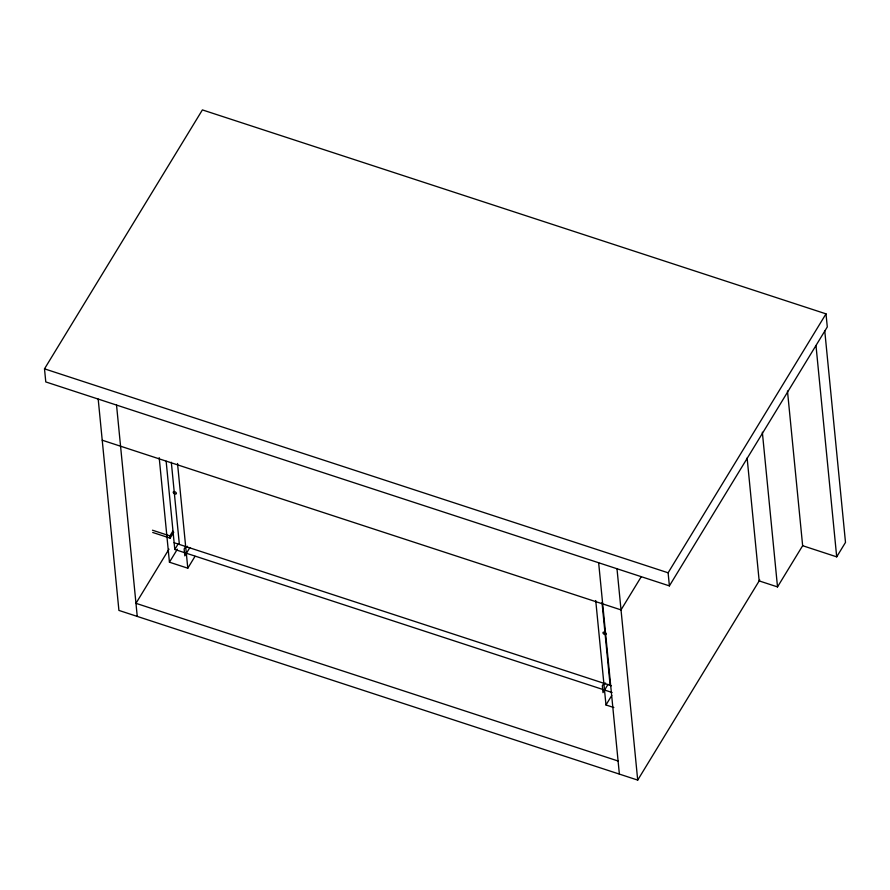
<?xml version="1.0" encoding="UTF-8"?>
<svg xmlns="http://www.w3.org/2000/svg" width="890" height="890" viewBox="0 0 890 890"><rect width="100%" height="100%" fill="white"/><g stroke="black" fill="none" stroke-linecap="round" stroke-linejoin="round"><path stroke-width="1.33" d="M44.5 368.838L202.397 109.904L826.009 313.858L827.288 326.953L669.391 585.887L45.779 381.932L44.5 368.838L668.112 572.793L669.391 585.887M152.713 532.465L170.135 538.161L169.912 535.913L172.805 531.185M170.135 538.161L173.739 532.242M168.989 549.163L135.97 603.32L618.083 761.006M612.075 692.487L174.796 549.464L178.401 543.545M195.01 556.35L187.79 568.198L169.445 562.202L177.388 549.174M185.598 546.605L184.152 548.974L184.831 555.85L189.893 547.561M641.245 576.742L621.02 609.895L102.228 440.216M668.112 572.793L826.009 313.858M603.787 683.375L602.341 685.745L603.008 692.631L608.07 684.332M613.833 707.539L605.979 704.969L611.753 695.502M98.189 399.065L118.915 610.418L637.707 780.096L759.749 579.969M747.122 457.972L759.17 580.914L777.515 586.91L802.647 545.703L787.472 390.988M802.647 545.703L836.7 556.851L845.5 542.422L824.774 331.069M152.49 530.218L169.912 535.913M174.129 542.733L611.408 685.745M815.985 345.498L836.7 556.851M762.341 432.195L777.515 586.91M616.993 568.755L637.707 780.096M598.647 562.747L619.373 774.1M602.007 602.441L610.14 685.333M595.733 600.539L605.979 704.969M177.522 463.49L187.79 568.198M171.314 462.244L179.368 544.446M166.141 461.22L174.796 549.464M159.199 457.671L169.445 562.202M116.534 405.061L137.249 616.414M605.834 633.235A1.747 0.979 31.4 0 1 604.777 634.514A1.747 0.979 31.4 0 1 603.019 632.479A1.747 0.979 31.4 0 1 605.567 632.923M187.389 546.271A3.493 1.124 -71.9 0 1 185.665 546.505M605.578 683.042A3.493 1.124 -71.9 0 1 603.843 683.275M173.506 492.915A1.747 0.979 31.4 0 0 176.231 493.817A1.747 0.979 31.4 0 0 174.707 491.68A1.747 0.979 31.4 0 0 173.506 492.915"/></g></svg>
